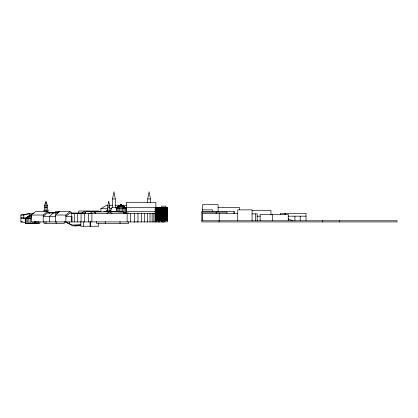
<?xml version="1.0" encoding="UTF-8"?>
<svg xmlns="http://www.w3.org/2000/svg" width="418" height="418" viewBox="0 0 418 418"><rect width="100%" height="100%" fill="white"/><g stroke="black" fill="none" stroke-linecap="round" stroke-linejoin="round"><path stroke-width="0.63" d="M112.51 207.563L112.51 198.947L113.905 191.768L115.3 198.947L115.3 207.563M147.711 202.641L147.711 198.947L149.106 191.768L150.501 198.947L150.501 202.641M107.342 211.456L107.917 205.896M110.645 211.586L111.648 207.563L116.162 207.563L117.165 211.586M43.958 211.456L44.773 205.896M45.99 201.565L44.365 205.896L47.615 205.896L45.99 201.565L45.99 211.456M126.226 207.824L121.006 204.695L119.517 208.138L119.517 211.858M125.975 213.284L125.975 208.138L121.006 204.695L116.032 208.138L126.549 208.138L121.006 204.695L118.132 208.138L118.132 212.015M39.898 221.921L39.898 223.358L25.252 223.358L25.252 218.478L30.786 218.478L31.632 217.71M25.252 218.478L30.054 215.03L43.232 215.03L47.291 211.586L49.549 213.499M53.384 213.018L49.324 216.467L49.324 221.921M55.416 221.921L55.416 215.03L59.476 211.586M55.416 215.03L65.882 215.03L69.942 211.586L72.199 213.499M125.066 212.846L125.066 208.138L121.006 204.695L116.941 208.138L116.941 211.67M125.102 213.499L126.017 212.736L123.268 212.736M31.611 216.179L28.832 218.478L28.832 223.358M105.211 211.586L107.604 209.669M31.721 215.03L27.28 218.478L27.28 223.358M30.796 215.03L26.151 218.478L26.151 223.358M30.232 215.03L25.467 218.478L25.467 223.358M116.011 207.793L121.006 204.695L123.874 208.138L123.874 213.593M80.946 213.462L84.081 211.586L85.643 212.527M89.849 213.462L92.984 211.586L95.597 213.149M100.9 211.858L100.9 208.713L106.642 205.264L107.933 205.264M115.781 207.824L121.006 204.695L122.49 208.138L122.49 211.858M106.903 213.436L109.511 211.874L112.123 213.436M119.961 212.213L121.006 211.586L121.006 204.695M25.211 222.496L20.9 221.942L20.9 215.03L23.774 215.03L29.516 213.593L34.041 213.342M20.9 215.03L29.516 213.593L29.516 215.51M80.967 225.704L74.566 225.877M20.9 221.921L22.744 221.78M48.253 212.553L59.053 212.161M80.59 224.628L72.591 225.051L65.13 221.921M80.59 225.61L72.591 225.887L67 222.737M112.51 198.947L115.3 198.947M147.711 198.947L150.501 198.947M109.229 205.264L112.452 205.264M115.002 205.264L126.764 205.264M44.773 207.333L47.208 207.333L48.023 210.202L48.023 212.799M107.917 207.333L109.641 207.333L110.216 211.456M126.414 207.563L167.362 207.563L167.362 221.921L31.204 221.921L31.204 215.03L35.551 211.586L47.291 211.586M217.987 207.563L239.65 207.563L239.65 209.862M155.177 207.709L167.362 207.709M155.465 208.572L156.598 208.572M157.189 208.572L158.438 208.572M159.091 208.572L160.434 208.572M161.129 208.572L162.545 208.572M163.276 208.572L164.739 208.572M165.497 208.572L166.975 208.572M156.598 208.598L155.506 208.598L155.506 209.402M157.231 208.598L158.432 208.598M159.127 208.598L160.418 208.598M162.529 208.598L161.165 208.598L161.176 209.402L162.508 209.371M163.313 208.598L164.718 208.598L164.718 209.502L163.266 209.502M166.949 208.598L165.528 208.598L165.528 209.402M100.9 208.713L107.922 208.713M109.835 208.713L111.752 208.713M155.548 209.371L156.593 209.371M158.422 209.371L157.272 209.371L157.246 208.598M160.407 209.371L159.169 209.371L159.169 208.629M164.692 209.371L163.344 209.371L163.349 208.629M165.554 209.371L166.923 209.371M155.418 209.428L156.598 209.428M158.438 209.428L157.152 209.428L158.422 209.502M160.434 209.428L159.059 209.428L160.418 209.502M161.108 209.428L162.545 209.428M163.266 209.428L164.739 209.428M165.491 209.428L166.975 209.428M155.418 209.502L156.536 209.428M161.108 209.502L162.534 209.502M165.491 209.502L166.975 209.502M155.177 209.862L167.362 209.862M202.396 209.862L212.37 209.862L212.37 211.586M43.958 210.202L48.023 210.202M107.342 210.202L110.216 210.202M252.054 210.437L270.979 210.437L270.979 214.956M155.465 210.578L156.598 210.578M157.189 210.578L158.438 210.578M159.091 210.578L160.434 210.578M161.129 210.578L162.545 210.578M163.276 210.578L164.739 210.578M165.497 210.578L166.975 210.578M156.598 210.609L155.506 210.609L155.527 211.414M157.231 210.609L158.432 210.609M159.127 210.609L160.418 210.609M162.529 210.609L161.165 210.609L161.176 211.414M163.313 210.609L164.718 210.609L164.718 211.513L163.266 211.513M166.949 210.609L165.528 210.609L165.528 211.414L166.975 211.44M98.439 211.012L78.777 211.012L78.777 213.305M155.418 211.44L156.598 211.44M158.438 211.44L157.152 211.44L158.422 211.513M160.434 211.44L159.059 211.44L160.418 211.513M161.108 211.44L162.545 211.44M163.266 211.44L164.739 211.44M155.418 211.513L156.536 211.44M161.108 211.513L162.534 211.513M165.491 211.513L166.975 211.513M70.161 211.586L55.359 211.586L55.359 213.457M100.383 211.586L85.585 211.586L85.585 213.305M103.774 211.586L120.018 211.586M126.414 211.586L155.23 211.586M123.874 211.874L95.152 211.874L95.152 213.593M155.177 211.874L167.362 211.874M201.821 212.161L227.026 212.161L227.026 213.305M155.465 212.59L156.598 212.59L155.506 212.621L155.506 213.42L156.598 213.452M161.129 212.59L162.545 212.59M164.739 212.59L163.276 212.59L164.718 212.621L164.718 213.525L163.266 213.525M166.975 213.452L165.491 213.452L165.528 212.621L166.975 212.59M162.529 212.621L161.165 212.621L161.176 213.42M165.528 212.621L166.949 212.621M57.668 213.018L47.291 213.018L43.232 216.467L55.416 216.467M85.585 213.018L69.942 213.018L65.882 216.467L71.974 216.467L71.974 221.921M123.712 213.018L128.634 213.018M237.717 213.305L202.396 213.305L202.396 220.772M158.438 213.452L157.152 213.452L158.422 213.525M160.434 213.452L159.059 213.452L160.418 213.525M161.108 213.452L162.545 213.452M163.266 213.452L164.739 213.452M155.465 213.525L156.536 213.452M161.108 213.525L162.534 213.525M165.491 213.525L166.975 213.525M155.465 213.88L167.362 213.88M251.918 213.88L257.19 213.88L257.19 220.647M155.465 214.601L156.598 214.601L155.506 214.627M161.129 214.601L162.545 214.601M164.739 214.601L163.276 214.601L164.718 214.627L164.718 215.531L163.266 215.531M165.528 215.432L165.528 214.627L166.975 214.601M162.529 214.627L161.165 214.627L161.165 215.432M165.528 214.627L166.949 214.627M155.486 215.463L156.598 215.463M158.438 215.463L157.152 215.463L158.422 215.531M160.434 215.463L159.059 215.463L160.418 215.531M161.108 215.463L162.545 215.463M163.266 215.463L164.739 215.463M165.491 215.463L166.975 215.463M155.465 215.531L156.536 215.463M161.108 215.531L162.534 215.531M165.491 215.531L166.975 215.531M155.465 215.892L167.362 215.892M257.018 216.179L260.158 216.179M288.065 216.179L306.018 216.179M155.465 216.608L156.598 216.608M157.189 216.608L158.438 216.608M159.091 216.608L160.434 216.608M161.129 216.608L162.545 216.608M163.276 216.608L164.739 216.608L164.718 217.543L163.266 217.543M166.975 216.608L165.497 216.608L165.528 217.444M155.486 217.47L156.598 217.47M158.438 217.47L157.152 217.47L158.422 217.543M160.434 217.47L159.059 217.47L160.418 217.543M161.108 217.47L162.545 217.47M163.266 217.47L164.739 217.47M165.491 217.47L166.975 217.47M155.465 217.543L156.536 217.47M161.108 217.543L162.534 217.543M165.491 217.543L166.975 217.543M155.465 217.903L167.362 217.903M155.465 218.619L156.598 218.619M157.189 218.619L158.438 218.619M159.091 218.619L160.434 218.619M161.129 218.619L162.545 218.619M163.276 218.619L164.739 218.619M165.497 218.619L166.975 218.619M155.506 219.455L156.598 219.455L155.465 219.554M157.231 219.455L158.432 219.455L157.152 219.554M159.127 219.455L160.418 219.455L159.059 219.481M162.529 219.455L161.165 219.455L161.176 218.651M163.313 219.455L164.718 219.455L163.266 219.554M165.528 218.651L165.528 219.455L166.949 219.455M161.108 219.554L162.545 219.481M165.491 219.481L166.975 219.481M155.465 219.915L167.362 219.915M157.152 220.485L160.418 220.485M161.108 220.485L164.729 220.485M166.787 220.485L167.362 220.485M155.465 220.631L156.598 220.631M155.924 220.772L167.362 220.772M201.821 220.772L397.1 220.772L397.1 221.921L201.821 221.921L201.821 211.586L234.232 211.586L234.232 213.525M133.974 221.895L134.909 221.895M137.01 221.895L137.59 221.895M157.811 221.895L158.647 221.895M159.049 221.895L159.885 221.895M161.803 221.895L162.722 221.895M163.182 221.895L164.107 221.895M26.381 218.102L20.9 217.987L26.115 218.217M28.905 222.966L31.982 223.358M32.39 223.04L34.851 223.358L34.851 221.53M288.122 218.792L292.663 220.876M121.006 211.586L122.046 212.213M109.997 210.818L110.953 211.586M339.667 220.772L339.667 221.921M322.435 220.772L322.435 221.921M306.018 220.647L306.018 213.305L280.572 213.305L280.572 214.455M300.202 216.179L300.202 220.647M294.93 216.179L294.93 220.647M288.279 220.678L288.279 214.455L260.158 214.455L260.158 220.647M285.693 213.305L285.693 214.455M285.034 213.305L285.034 214.538M272.677 214.455L272.677 220.678M255.654 213.88L255.654 220.688M252.075 220.772L252.075 209.862L237.717 209.862L237.717 220.772M234.023 211.586L234.023 213.525M219.22 213.305L219.22 220.772M219.053 220.772L219.053 221.921M218.112 211.586L218.112 204.695L202.396 204.695L202.396 211.968M216.179 212.161L216.179 213.305M166.975 207.709L166.975 220.631L165.497 220.631L165.497 207.709M166.5 211.383L166.5 210.635L166.474 211.414M166.5 212.647L166.5 213.394M166.5 214.659L166.5 215.406L166.474 214.627M166.474 212.621L166.474 213.42M166.035 211.383L166.035 210.635L166.003 211.414M166.035 212.647L166.035 213.394M166.035 214.659L166.035 215.406L166.003 214.627M166.003 212.621L166.003 213.42M165.925 207.563L165.925 206.126L161.614 206.126L161.614 207.563M165.11 207.563L165.11 220.918M164.734 207.709L164.734 219.915M164.708 218.651L164.718 219.554M164.718 220.772L164.718 221.921M164.243 208.598L164.243 209.402M164.243 210.609L164.243 211.414M164.243 212.621L164.243 213.42M164.243 214.627L164.243 215.432M164.243 216.639L164.243 217.444M164.243 218.651L164.243 219.455M163.788 208.598L163.788 209.402M163.788 210.609L163.788 211.414M163.788 212.621L163.788 213.42M163.788 214.627L163.788 215.432M163.788 216.639L163.788 217.444M163.788 218.651L163.788 219.455M163.767 208.629L163.762 209.371M163.767 210.635L163.762 211.383M163.767 212.647L163.762 213.394M163.762 214.659L163.767 215.406M163.767 216.665L163.762 217.412M163.767 218.677L163.762 219.424M163.344 210.635L163.349 211.383M163.344 212.647L163.349 213.394M163.349 214.659L163.344 215.406M163.349 216.665L163.344 217.412M163.344 218.677L163.349 219.424M163.276 207.709L163.276 219.915M162.9 207.563L162.879 220.918M162.534 207.709L162.534 219.915M162.419 220.772L162.419 221.921M162.074 208.598L162.074 209.402M162.074 210.609L162.074 211.414M162.074 212.621L162.074 213.42M162.074 214.627L162.074 215.432M162.074 216.639L162.074 217.444M162.074 218.651L162.074 219.455M161.63 208.598L161.63 209.402M161.63 210.609L161.63 211.414M161.63 212.621L161.63 213.42M161.63 214.627L161.63 215.432M161.63 216.639L161.63 217.444M161.63 218.651L161.63 219.455M161.614 220.772L161.614 221.921M161.165 216.639L161.176 217.444M161.129 207.709L161.129 219.915M160.768 207.563L160.768 220.918M160.418 207.709L160.418 219.915M160.026 211.383L160.026 210.635L159.989 211.414M160.026 212.647L160.026 213.394M160.026 214.659L160.026 215.406L159.989 214.627M159.989 212.621L159.989 213.42M159.598 208.629L159.608 209.371M159.598 210.635L159.608 211.383M159.598 212.647L159.608 213.394M159.608 214.659L159.598 215.406M159.598 216.665L159.608 217.412M159.608 218.677L159.598 219.424M159.571 208.598L159.571 209.402M159.571 210.609L159.571 211.414M159.571 212.621L159.571 213.42M159.571 214.627L159.571 215.432M159.571 216.639L159.571 217.444M159.571 218.651L159.571 219.455M159.18 210.635L159.169 211.383M159.18 212.647L159.169 213.394M159.169 214.659L159.18 215.406M159.18 216.665L159.169 217.412M159.169 218.677L159.18 219.424M159.091 207.709L159.091 219.915M158.746 207.563L158.746 220.485M158.709 220.485L158.709 220.918M158.422 207.709L158.422 219.915M158.035 208.598L158.035 209.402M158.035 210.609L158.035 211.414M158.035 212.621L158.035 213.42M158.035 214.627L158.035 215.432M158.035 216.639L158.035 217.444M158.035 218.651L158.035 219.455M158.009 208.629L158.009 209.371M158.009 210.635L158.009 211.383M158.009 212.647L158.009 213.394M158.009 214.659L158.009 215.406M158.009 216.665L158.009 217.412M158.009 218.677L158.009 219.424M157.685 211.383L157.685 210.635L157.643 211.414M157.685 212.647L157.685 213.394M157.685 214.659L157.685 215.406L157.643 214.627M157.643 212.621L157.643 213.42M157.246 210.609L157.246 211.414M157.246 212.621L157.246 213.42M157.246 214.627L157.246 215.432M157.246 216.639L157.246 217.444M157.246 218.651L157.246 219.455M157.189 207.709L157.189 219.915M156.87 207.563L156.87 220.918M156.583 207.709L156.583 220.631M156.238 208.598L156.238 209.402M156.238 210.609L156.238 211.414M156.238 212.621L156.238 213.42M156.238 214.627L156.238 215.432M156.238 216.639L156.238 217.444M156.238 218.651L156.238 219.455M156.039 221.921L156.039 213.305L71.724 213.305L71.724 221.921M155.872 207.563L155.872 202.396L126.414 202.396L126.414 213.305M155.888 208.598L155.888 209.402M155.888 210.609L155.888 211.414M155.888 212.621L155.888 213.42M155.888 214.627L155.888 215.432M155.888 216.639L155.888 217.444M155.888 218.651L155.888 219.455M155.815 213.305L155.815 221.921M155.465 207.709L155.486 213.452M155.177 207.563L155.177 213.462M155.068 213.305L155.068 221.921M153.834 213.305L153.834 221.921M152.136 213.305L152.136 221.921M150.005 213.305L150.005 221.921M147.476 213.305L147.476 221.921M144.597 213.305L144.597 221.921M141.404 213.305L141.404 221.921M137.966 213.305L137.966 221.921M134.335 213.305L134.335 221.921M130.573 213.305L130.573 221.921M128.634 221.921L128.634 223.358L96.6 223.358L96.6 221.477M127.14 213.305L127.14 221.921M120.018 221.477L120.018 223.358M109.641 205.896L109.641 207.333M105.216 221.477L105.216 223.358M98.726 222.977L98.726 226.232L80.794 226.232L80.794 221.754M91.887 213.305L91.887 221.921M90.392 221.66L90.392 226.232M90.11 221.754L90.11 226.232M88.454 213.305L88.454 221.921M84.692 213.305L84.692 221.921M83.663 221.754L83.663 226.232M81.061 213.305L81.061 221.921M77.623 213.305L77.623 221.921M74.43 213.305L74.43 221.921M69.315 221.921L69.315 223.818M66.441 221.921L66.441 222.423M65.882 215.03L65.882 221.921M64.267 221.477L64.267 223.358L43.958 223.358L43.958 221.477M56.143 221.556L56.143 223.358M47.208 205.896L47.208 207.333M45.99 221.477L45.99 223.358M43.232 215.03L43.232 221.921M38.414 221.53L38.414 223.358M37.16 221.53L37.16 223.358M36.162 221.53L36.162 223.358M35.441 221.53L35.441 223.358M34.997 221.53L34.997 223.358M32.954 221.921L32.954 223.358M30.786 218.478L30.786 223.358M23.774 215.03L23.774 218.165M108.779 201.565L107.63 205.896L109.929 205.896L108.779 201.565M158.438 212.59L157.189 212.59L158.432 212.621M160.434 212.59L159.091 212.59L160.418 212.621M158.438 214.601L157.189 214.601L158.432 214.627M160.434 214.601L159.091 214.601L160.418 214.627M166.5 209.371L166.5 208.629L166.474 209.402M166.5 217.412L166.5 216.665L166.474 217.444M166.5 219.424L166.5 218.677L166.474 219.455M166.035 209.371L166.035 208.629L166.003 209.402M166.035 217.412L166.035 216.665L166.003 217.444M166.035 219.424L166.035 218.677L166.003 219.455M160.026 209.371L160.026 208.629L159.989 209.402M160.026 217.412L160.026 216.665L159.989 217.444M160.026 219.424L160.026 218.677L159.989 219.455M157.685 209.371L157.685 208.629L157.643 209.402M157.685 217.412L157.685 216.665L157.643 217.444M157.685 219.424L157.685 218.677L157.643 219.455"/></g></svg>
